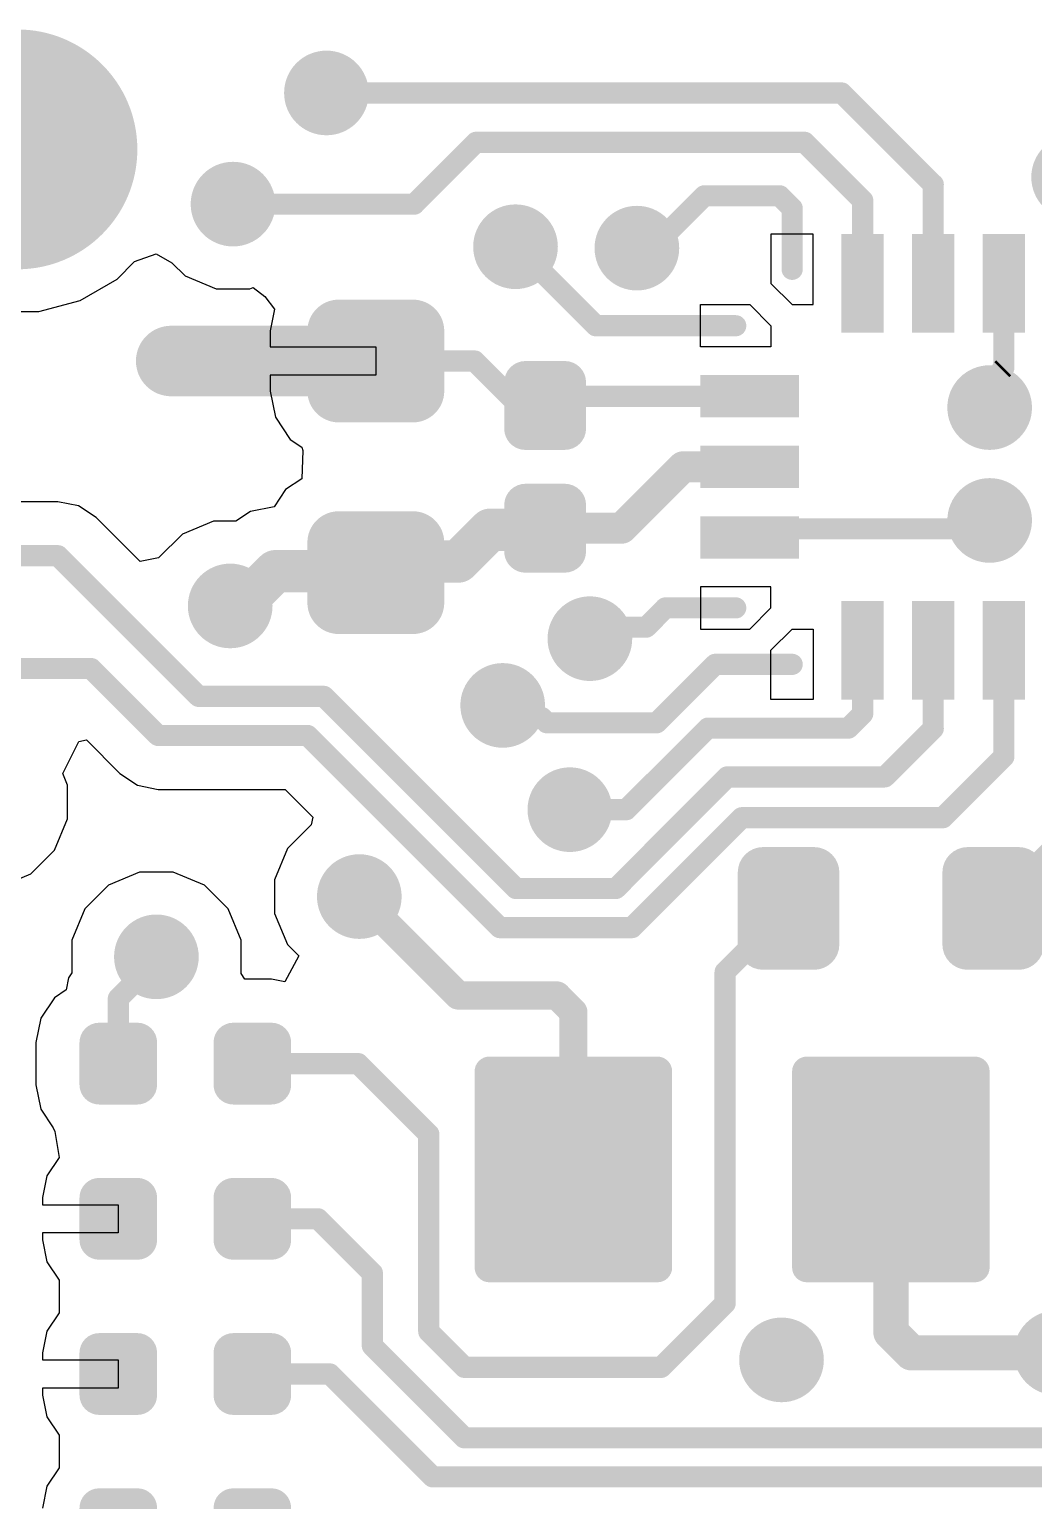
# Model space of a CAD drawing. Header units: inches. Extents: x 0.3 to 40.7, y 0.3 to 25.1.
# Drawn here: x 24.4 to 31.51, y 14.53 to 24.96 of the extents above; entities that cross this region are included whole.
import ezdxf

# ---------------------------------------------------------------- set-up
doc = ezdxf.new("R2010")
doc.units = ezdxf.units.IN
for name, color, linetype in [('Pad Holes', 156, 'Continuous'), ('TOP', 1, 'Continuous'), ('Via Holes', 16, 'Continuous')]:
    doc.layers.add(name, color=color, linetype=linetype)

# ---------------------------------------------------------------- blocks, each defined once
blk = doc.blocks.new('CAP_0603_3453')
at = {"layer": 'TOP'}
h = blk.add_hatch(color=1, dxfattribs=at)
edge = h.paths.add_edge_path()
edge.add_arc((-0.537, -0.263), 0.222, 270, 360)
edge.add_line((-0.315, -0.263), (-0.315, 0.263))
edge.add_arc((-0.537, 0.263), 0.222, 0, 90)
edge.add_line((-0.537, 0.485), (-0.963, 0.485))
edge.add_arc((-0.963, 0.263), 0.222, 90, 180)
edge.add_line((-1.185, 0.263), (-1.185, -0.263))
edge.add_arc((-0.963, -0.263), 0.222, 180, 270)
edge.add_line((-0.963, -0.485), (-0.537, -0.485))
h = blk.add_hatch(color=1, dxfattribs=at)
edge = h.paths.add_edge_path()
edge.add_arc((0.537, 0.263), 0.222, 90, 180)
edge.add_line((0.315, 0.263), (0.315, -0.263))
edge.add_arc((0.537, -0.263), 0.222, 180, 270)
edge.add_line((0.537, -0.485), (0.963, -0.485))
edge.add_arc((0.963, -0.263), 0.222, 270, 360)
edge.add_line((1.185, -0.263), (1.185, 0.263))
edge.add_arc((0.963, 0.263), 0.222, 0, 90)
edge.add_line((0.963, 0.485), (0.537, 0.485))
blk = doc.blocks.new('CAP_0402_3454')
at = {"layer": 'TOP'}
h = blk.add_hatch(color=1, dxfattribs=at)
edge = h.paths.add_edge_path()
edge.add_arc((-0.271, -0.139), 0.151, 270, 360)
edge.add_line((-0.12, -0.139), (-0.12, 0.139))
edge.add_arc((-0.271, 0.139), 0.151, 0, 90)
edge.add_line((-0.271, 0.29), (-0.599, 0.29))
edge.add_arc((-0.599, 0.139), 0.151, 90, 180)
edge.add_line((-0.75, 0.139), (-0.75, -0.139))
edge.add_arc((-0.599, -0.139), 0.151, 180, 270)
edge.add_line((-0.599, -0.29), (-0.271, -0.29))
h = blk.add_hatch(color=1, dxfattribs=at)
edge = h.paths.add_edge_path()
edge.add_arc((0.271, 0.139), 0.151, 90, 180)
edge.add_line((0.12, 0.139), (0.12, -0.139))
edge.add_arc((0.271, -0.139), 0.151, 180, 270)
edge.add_line((0.271, -0.29), (0.599, -0.29))
edge.add_arc((0.599, -0.139), 0.151, 270, 360)
edge.add_line((0.75, -0.139), (0.75, 0.139))
edge.add_arc((0.599, 0.139), 0.151, 0, 90)
edge.add_line((0.599, 0.29), (0.271, 0.29))
blk = doc.blocks.new('RES_0402_3455')
at = {"layer": 'TOP'}
h = blk.add_hatch(color=1, dxfattribs=at)
edge = h.paths.add_edge_path()
edge.add_arc((-0.34, -0.15), 0.14, 270, 360)
edge.add_line((-0.2, -0.15), (-0.2, 0.15))
edge.add_arc((-0.34, 0.15), 0.14, 0, 90)
edge.add_line((-0.34, 0.29), (-0.61, 0.29))
edge.add_arc((-0.61, 0.15), 0.14, 90, 180)
edge.add_line((-0.75, 0.15), (-0.75, -0.15))
edge.add_arc((-0.61, -0.15), 0.14, 180, 270)
edge.add_line((-0.61, -0.29), (-0.34, -0.29))
h = blk.add_hatch(color=1, dxfattribs=at)
edge = h.paths.add_edge_path()
edge.add_arc((0.34, 0.15), 0.14, 90, 180)
edge.add_line((0.2, 0.15), (0.2, -0.15))
edge.add_arc((0.34, -0.15), 0.14, 180, 270)
edge.add_line((0.34, -0.29), (0.61, -0.29))
edge.add_arc((0.61, -0.15), 0.14, 270, 360)
edge.add_line((0.75, -0.15), (0.75, 0.15))
edge.add_arc((0.61, 0.15), 0.14, 0, 90)
edge.add_line((0.61, 0.29), (0.34, 0.29))
blk = doc.blocks.new('RES_0402_3457')
at = {"layer": 'TOP'}
h = blk.add_hatch(color=1, dxfattribs=at)
edge = h.paths.add_edge_path()
edge.add_arc((-0.34, -0.15), 0.14, 270, 360)
edge.add_line((-0.2, -0.15), (-0.2, 0.15))
edge.add_arc((-0.34, 0.15), 0.14, 0, 90)
edge.add_line((-0.34, 0.29), (-0.61, 0.29))
edge.add_arc((-0.61, 0.15), 0.14, 90, 180)
edge.add_line((-0.75, 0.15), (-0.75, -0.15))
edge.add_arc((-0.61, -0.15), 0.14, 180, 270)
edge.add_line((-0.61, -0.29), (-0.34, -0.29))
h = blk.add_hatch(color=1, dxfattribs=at)
edge = h.paths.add_edge_path()
edge.add_arc((0.34, 0.15), 0.14, 90, 180)
edge.add_line((0.2, 0.15), (0.2, -0.15))
edge.add_arc((0.34, -0.15), 0.14, 180, 270)
edge.add_line((0.34, -0.29), (0.61, -0.29))
edge.add_arc((0.61, -0.15), 0.14, 270, 360)
edge.add_line((0.75, -0.15), (0.75, 0.15))
edge.add_arc((0.61, 0.15), 0.14, 0, 90)
edge.add_line((0.61, 0.29), (0.34, 0.29))
blk = doc.blocks.new('RES_0402_3459')
at = {"layer": 'TOP'}
h = blk.add_hatch(color=1, dxfattribs=at)
edge = h.paths.add_edge_path()
edge.add_arc((-0.34, -0.15), 0.14, 270, 360)
edge.add_line((-0.2, -0.15), (-0.2, 0.15))
edge.add_arc((-0.34, 0.15), 0.14, 0, 90)
edge.add_line((-0.34, 0.29), (-0.61, 0.29))
edge.add_arc((-0.61, 0.15), 0.14, 90, 180)
edge.add_line((-0.75, 0.15), (-0.75, -0.15))
edge.add_arc((-0.61, -0.15), 0.14, 180, 270)
edge.add_line((-0.61, -0.29), (-0.34, -0.29))
h = blk.add_hatch(color=1, dxfattribs=at)
edge = h.paths.add_edge_path()
edge.add_arc((0.34, 0.15), 0.14, 90, 180)
edge.add_line((0.2, 0.15), (0.2, -0.15))
edge.add_arc((0.34, -0.15), 0.14, 180, 270)
edge.add_line((0.34, -0.29), (0.61, -0.29))
edge.add_arc((0.61, -0.15), 0.14, 270, 360)
edge.add_line((0.75, -0.15), (0.75, 0.15))
edge.add_arc((0.61, 0.15), 0.14, 0, 90)
edge.add_line((0.61, 0.29), (0.34, 0.29))
blk = doc.blocks.new('UFQFPN20_3461')
at = {"layer": 'TOP'}
for points in [[(-0.65, 1.65), (-0.35, 1.65), (-0.35, 0.95), (-0.65, 0.95)], [(-0.15, 1.65), (0.15, 1.65), (0.15, 0.95), (-0.15, 0.95)], [(0.35, 1.65), (0.65, 1.65), (0.65, 0.95), (0.35, 0.95)], [(-1.65, 0.35), (-1.65, 0.65), (-0.95, 0.65), (-0.95, 0.35)], [(0.95, 0.35), (0.95, 0.65), (1.65, 0.65), (1.65, 0.35)], [(-1.65, -0.15), (-1.65, 0.15), (-0.95, 0.15), (-0.95, -0.15)], [(0.95, -0.15), (0.95, 0.15), (1.65, 0.15), (1.65, -0.15)], [(-1.65, -0.65), (-1.65, -0.35), (-0.95, -0.35), (-0.95, -0.65)], [(0.95, -0.65), (0.95, -0.35), (1.65, -0.35), (1.65, -0.65)], [(-0.65, -0.95), (-0.35, -0.95), (-0.35, -1.65), (-0.65, -1.65)], [(-0.15, -0.95), (0.15, -0.95), (0.15, -1.65), (-0.15, -1.65)], [(0.35, -0.95), (0.65, -0.95), (0.65, -1.65), (0.35, -1.65)]]:
    blk.add_hatch(color=1, dxfattribs=at).paths.add_polyline_path(points)
for p, q in [((-1.15, 1.65), (-1.15, 1.3)), ((-0.85, 1.65), (-1.15, 1.65)), ((-0.85, 1.15), (-0.85, 1.65)), ((0.85, 1.15), (0.85, 1.65)), ((0.85, 1.65), (1.15, 1.65)), ((1.15, 1.65), (1.15, 1.3)), ((-1.15, 1.3), (-1, 1.15)), ((1.15, 1.3), (1, 1.15)), ((-1.65, 0.85), (-1.65, 1.15)), ((-1.65, 1.15), (-1.3, 1.15)), ((-1.3, 1.15), (-1.15, 1)), ((-1, 1.15), (-0.85, 1.15)), ((1, 1.15), (0.85, 1.15)), ((1.15, 1), (1.3, 1.15)), ((1.3, 1.15), (1.65, 1.15)), ((1.65, 1.15), (1.65, 0.85)), ((-1.15, 1), (-1.15, 0.85)), ((1.15, 0.85), (1.15, 1)), ((-1.15, 0.85), (-1.65, 0.85)), ((1.65, 0.85), (1.15, 0.85)), ((-1.15, -0.85), (-1.65, -0.85)), ((-1.65, -0.85), (-1.65, -1.15)), ((-1.15, -1), (-1.15, -0.85)), ((1.15, -0.85), (1.65, -0.85)), ((1.15, -1), (1.15, -0.85)), ((1.65, -0.85), (1.65, -1.15)), ((-1.3, -1.15), (-1.15, -1)), ((1.3, -1.15), (1.15, -1)), ((-1.65, -1.15), (-1.3, -1.15)), ((-1.15, -1.3), (-1, -1.15)), ((-1, -1.15), (-0.85, -1.15)), ((-0.85, -1.15), (-0.85, -1.65)), ((0.85, -1.65), (0.85, -1.15)), ((0.85, -1.15), (1, -1.15)), ((1, -1.15), (1.15, -1.3)), ((1.65, -1.15), (1.3, -1.15)), ((-1.15, -1.65), (-1.15, -1.3)), ((1.15, -1.3), (1.15, -1.65)), ((-0.85, -1.65), (-1.15, -1.65)), ((1.15, -1.65), (0.85, -1.65))]:
    blk.add_line(p, q, dxfattribs=at)
blk = doc.blocks.new('LEDC1608X80N_AK_3469')
at = {"layer": 'TOP'}
h = blk.add_hatch(color=1, dxfattribs=at)
edge = h.paths.add_edge_path()
edge.add_arc((-0.545, -0.255), 0.18, 270, 360)
edge.add_line((-0.365, -0.255), (-0.365, 0.255))
edge.add_arc((-0.545, 0.255), 0.18, 0, 90)
edge.add_line((-0.545, 0.435), (-0.905, 0.435))
edge.add_arc((-0.905, 0.255), 0.18, 90, 180)
edge.add_line((-1.085, 0.255), (-1.085, -0.255))
edge.add_arc((-0.905, -0.255), 0.18, 180, 270)
edge.add_line((-0.905, -0.435), (-0.545, -0.435))
h = blk.add_hatch(color=1, dxfattribs=at)
edge = h.paths.add_edge_path()
edge.add_arc((0.545, 0.255), 0.18, 90, 180)
edge.add_line((0.365, 0.255), (0.365, -0.255))
edge.add_arc((0.545, -0.255), 0.18, 180, 270)
edge.add_line((0.545, -0.435), (0.905, -0.435))
edge.add_arc((0.905, -0.255), 0.18, 270, 360)
edge.add_line((1.085, -0.255), (1.085, 0.255))
edge.add_arc((0.905, 0.255), 0.18, 0, 90)
edge.add_line((0.905, 0.435), (0.545, 0.435))
blk = doc.blocks.new('TS42_3470')
at = {"layer": 'TOP'}
h = blk.add_hatch(color=1, dxfattribs=at)
edge = h.paths.add_edge_path()
edge.add_arc((-3.505, 1.655), 0.105, 270, 360)
edge.add_line((-3.4, 1.655), (-3.4, 2.845))
edge.add_arc((-3.505, 2.845), 0.105, 0, 90)
edge.add_line((-3.505, 2.95), (-4.895, 2.95))
edge.add_arc((-4.895, 2.845), 0.105, 90, 180)
edge.add_line((-5, 2.845), (-5, 1.655))
edge.add_arc((-4.895, 1.655), 0.105, 180, 270)
edge.add_line((-4.895, 1.55), (-3.505, 1.55))
h = blk.add_hatch(color=1, dxfattribs=at)
edge = h.paths.add_edge_path()
edge.add_arc((4.895, 1.655), 0.105, 270, 360)
edge.add_line((5, 1.655), (5, 2.845))
edge.add_arc((4.895, 2.845), 0.105, 0, 90)
edge.add_line((4.895, 2.95), (3.505, 2.95))
edge.add_arc((3.505, 2.845), 0.105, 90, 180)
edge.add_line((3.4, 2.845), (3.4, 1.655))
edge.add_arc((3.505, 1.655), 0.105, 180, 270)
edge.add_line((3.505, 1.55), (4.895, 1.55))
h = blk.add_hatch(color=1, dxfattribs=at)
edge = h.paths.add_edge_path()
edge.add_arc((4.895, -0.595), 0.105, 270, 360)
edge.add_line((5, -0.595), (5, 0.595))
edge.add_arc((4.895, 0.595), 0.105, 0, 90)
edge.add_line((4.895, 0.7), (3.505, 0.7))
edge.add_arc((3.505, 0.595), 0.105, 90, 180)
edge.add_line((3.4, 0.595), (3.4, -0.595))
edge.add_arc((3.505, -0.595), 0.105, 180, 270)
edge.add_line((3.505, -0.7), (4.895, -0.7))
h = blk.add_hatch(color=1, dxfattribs=at)
edge = h.paths.add_edge_path()
edge.add_arc((-3.505, -2.845), 0.105, 270, 360)
edge.add_line((-3.4, -2.845), (-3.4, -1.655))
edge.add_arc((-3.505, -1.655), 0.105, 0, 90)
edge.add_line((-3.505, -1.55), (-4.895, -1.55))
edge.add_arc((-4.895, -1.655), 0.105, 90, 180)
edge.add_line((-5, -1.655), (-5, -2.845))
edge.add_arc((-4.895, -2.845), 0.105, 180, 270)
edge.add_line((-4.895, -2.95), (-3.505, -2.95))
h = blk.add_hatch(color=1, dxfattribs=at)
edge = h.paths.add_edge_path()
edge.add_arc((4.895, -2.845), 0.105, 270, 360)
edge.add_line((5, -2.845), (5, -1.655))
edge.add_arc((4.895, -1.655), 0.105, 0, 90)
edge.add_line((4.895, -1.55), (3.505, -1.55))
edge.add_arc((3.505, -1.655), 0.105, 90, 180)
edge.add_line((3.4, -1.655), (3.4, -2.845))
edge.add_arc((3.505, -2.845), 0.105, 180, 270)
edge.add_line((3.505, -2.95), (4.895, -2.95))
blk = doc.blocks.new('PIN_HEADER_2_54___VERT__1_4POS_F_________1_3471')
at = {"layer": 'Pad Holes'}
h = blk.add_hatch(color=7, dxfattribs=at)
edge = h.paths.add_edge_path()
edge.add_arc((-3.81, 0), 0.5, 0, 360)
h = blk.add_hatch(color=7, dxfattribs=at)
edge = h.paths.add_edge_path()
edge.add_arc((-1.27, 0), 0.5, 0, 360)
h = blk.add_hatch(color=7, dxfattribs=at)
edge = h.paths.add_edge_path()
edge.add_arc((1.27, 0), 0.5, 0, 360)
h = blk.add_hatch(color=7, dxfattribs=at)
edge = h.paths.add_edge_path()
edge.add_arc((3.81, 0), 0.5, 0, 360)
at = {"layer": 'TOP'}
h = blk.add_hatch(color=1, dxfattribs=at)
edge = h.paths.add_edge_path()
edge.add_arc((-3.81, 0), 0.85, 0, 360)
h = blk.add_hatch(color=1, dxfattribs=at)
edge = h.paths.add_edge_path()
edge.add_arc((-1.27, 0), 0.85, 0, 360)
h = blk.add_hatch(color=1, dxfattribs=at)
edge = h.paths.add_edge_path()
edge.add_arc((1.27, 0), 0.85, 0, 360)
h = blk.add_hatch(color=1, dxfattribs=at)
edge = h.paths.add_edge_path()
edge.add_arc((3.81, 0), 0.85, 0, 360)
blk = doc.blocks.new('RES_0402_3479')
at = {"layer": 'TOP'}
h = blk.add_hatch(color=1, dxfattribs=at)
edge = h.paths.add_edge_path()
edge.add_arc((-0.34, -0.15), 0.14, 270, 360)
edge.add_line((-0.2, -0.15), (-0.2, 0.15))
edge.add_arc((-0.34, 0.15), 0.14, 0, 90)
edge.add_line((-0.34, 0.29), (-0.61, 0.29))
edge.add_arc((-0.61, 0.15), 0.14, 90, 180)
edge.add_line((-0.75, 0.15), (-0.75, -0.15))
edge.add_arc((-0.61, -0.15), 0.14, 180, 270)
edge.add_line((-0.61, -0.29), (-0.34, -0.29))
h = blk.add_hatch(color=1, dxfattribs=at)
edge = h.paths.add_edge_path()
edge.add_arc((0.34, 0.15), 0.14, 90, 180)
edge.add_line((0.2, 0.15), (0.2, -0.15))
edge.add_arc((0.34, -0.15), 0.14, 180, 270)
edge.add_line((0.34, -0.29), (0.61, -0.29))
edge.add_arc((0.61, -0.15), 0.14, 270, 360)
edge.add_line((0.75, -0.15), (0.75, 0.15))
edge.add_arc((0.61, 0.15), 0.14, 0, 90)
edge.add_line((0.61, 0.29), (0.34, 0.29))

msp = doc.modelspace()

# ---------------------------------------------------------------- hatches: boundary and pattern name
at = {"layer": 'TOP'}
h = msp.add_hatch(color=1, dxfattribs=at)
edge = h.paths.add_edge_path()
edge.add_arc((26.5, 24.51), 0.3, 0, 360)
h = msp.add_hatch(color=1, dxfattribs=at)
edge = h.paths.add_edge_path()
edge.add_arc((31.795, 23.913), 0.3, 0, 360)
h = msp.add_hatch(color=1, dxfattribs=at)
edge = h.paths.add_edge_path()
edge.add_arc((25.838, 23.722), 0.3, 0, 360)
h = msp.add_hatch(color=1, dxfattribs=at)
edge = h.paths.add_edge_path()
edge.add_arc((27.84, 23.42), 0.3, 0, 360)
h = msp.add_hatch(color=1, dxfattribs=at)
edge = h.paths.add_edge_path()
edge.add_arc((28.7, 23.41), 0.3, 0, 360)
h = msp.add_hatch(color=1, dxfattribs=at)
edge = h.paths.add_edge_path()
edge.add_arc((31.2, 22.28), 0.3, 0, 360)
h = msp.add_hatch(color=1, dxfattribs=at)
edge = h.paths.add_edge_path()
edge.add_arc((31.2, 21.48), 0.3, 0, 360)
h = msp.add_hatch(color=1, dxfattribs=at)
edge = h.paths.add_edge_path()
edge.add_arc((25.818, 20.874), 0.3, 0, 360)
h = msp.add_hatch(color=1, dxfattribs=at)
edge = h.paths.add_edge_path()
edge.add_arc((28.367, 20.642), 0.3, 0, 360)
h = msp.add_hatch(color=1, dxfattribs=at)
edge = h.paths.add_edge_path()
edge.add_arc((27.749, 20.169), 0.3, 0, 360)
h = msp.add_hatch(color=1, dxfattribs=at)
edge = h.paths.add_edge_path()
edge.add_arc((28.225, 19.43), 0.3, 0, 360)
h = msp.add_hatch(color=1, dxfattribs=at)
edge = h.paths.add_edge_path()
edge.add_arc((26.733, 18.814), 0.3, 0, 360)
h = msp.add_hatch(color=1, dxfattribs=at)
edge = h.paths.add_edge_path()
edge.add_arc((25.295, 18.387), 0.3, 0, 360)
h = msp.add_hatch(color=1, dxfattribs=at)
edge = h.paths.add_edge_path()
edge.add_arc((31.672, 15.58), 0.3, 0, 360)
h = msp.add_hatch(color=1, dxfattribs=at)
edge = h.paths.add_edge_path()
edge.add_arc((29.725, 15.53), 0.3, 0, 360)
at = {"layer": 'Via Holes'}
h = msp.add_hatch(color=7, dxfattribs=at)
edge = h.paths.add_edge_path()
edge.add_arc((26.5, 24.51), 0.15, 0, 360)
h = msp.add_hatch(color=7, dxfattribs=at)
edge = h.paths.add_edge_path()
edge.add_arc((25.838, 23.722), 0.15, 0, 360)
h = msp.add_hatch(color=7, dxfattribs=at)
edge = h.paths.add_edge_path()
edge.add_arc((27.84, 23.42), 0.15, 0, 360)
h = msp.add_hatch(color=7, dxfattribs=at)
edge = h.paths.add_edge_path()
edge.add_arc((28.7, 23.41), 0.15, 0, 360)
h = msp.add_hatch(color=7, dxfattribs=at)
edge = h.paths.add_edge_path()
edge.add_arc((31.2, 22.28), 0.15, 0, 360)
h = msp.add_hatch(color=7, dxfattribs=at)
edge = h.paths.add_edge_path()
edge.add_arc((31.2, 21.48), 0.15, 0, 360)
h = msp.add_hatch(color=7, dxfattribs=at)
edge = h.paths.add_edge_path()
edge.add_arc((25.818, 20.874), 0.15, 0, 360)
h = msp.add_hatch(color=7, dxfattribs=at)
edge = h.paths.add_edge_path()
edge.add_arc((28.367, 20.642), 0.15, 0, 360)
h = msp.add_hatch(color=7, dxfattribs=at)
edge = h.paths.add_edge_path()
edge.add_arc((27.749, 20.169), 0.15, 0, 360)
h = msp.add_hatch(color=7, dxfattribs=at)
edge = h.paths.add_edge_path()
edge.add_arc((28.225, 19.43), 0.15, 0, 360)
h = msp.add_hatch(color=7, dxfattribs=at)
edge = h.paths.add_edge_path()
edge.add_arc((26.733, 18.814), 0.15, 0, 360)
h = msp.add_hatch(color=7, dxfattribs=at)
edge = h.paths.add_edge_path()
edge.add_arc((25.295, 18.387), 0.15, 0, 360)
h = msp.add_hatch(color=7, dxfattribs=at)
edge = h.paths.add_edge_path()
edge.add_arc((29.725, 15.53), 0.15, 0, 360)

# ---------------------------------------------------------------- linework, layer by layer
at = {"layer": 'TOP'}
for p, q in [((25.141, 23.315), (25.293, 23.369)), ((25.293, 23.369), (25.405, 23.306)), ((25.016, 23.19), (25.141, 23.315)), ((25.405, 23.306), (25.498, 23.213)), ((24.754, 23.038), (25.016, 23.19)), ((25.498, 23.213), (25.719, 23.122)), ((25.719, 23.122), (25.957, 23.122)), ((25.957, 23.122), (25.98, 23.131)), ((25.98, 23.131), (26.063, 23.067)), ((26.063, 23.067), (26.132, 22.978)), ((24.159, 22.96), (24.461, 22.96)), ((24.461, 22.96), (24.754, 23.038)), ((26.132, 22.978), (26.102, 22.823)), ((26.102, 22.823), (26.102, 22.71)), ((26.102, 22.71), (26.85, 22.71)), ((26.85, 22.71), (26.85, 22.51)), ((26.85, 22.51), (26.102, 22.51)), ((26.102, 22.51), (26.102, 22.397)), ((26.102, 22.397), (26.139, 22.211)), ((26.139, 22.211), (26.244, 22.054)), ((26.244, 22.054), (26.326, 21.999)), ((26.333, 21.975), (26.325, 21.775)), ((26.326, 21.999), (26.333, 21.975)), ((26.211, 21.699), (26.129, 21.577)), ((26.325, 21.775), (26.211, 21.699)), ((24.597, 21.612), (23.491, 21.612)), ((24.744, 21.583), (24.597, 21.612)), ((24.868, 21.5), (24.744, 21.583)), ((25.18, 21.188), (24.868, 21.5)), ((25.962, 21.544), (25.858, 21.474)), ((26.129, 21.577), (25.962, 21.544)), ((25.479, 21.383), (25.31, 21.214)), ((25.699, 21.474), (25.479, 21.383)), ((25.858, 21.474), (25.699, 21.474)), ((25.31, 21.214), (25.18, 21.188)), ((24.746, 19.914), (24.799, 19.924)), ((24.799, 19.924), (25.037, 19.686)), ((24.631, 19.687), (24.746, 19.914)), ((24.666, 19.603), (24.631, 19.687)), ((25.037, 19.686), (25.161, 19.603)), ((24.666, 19.365), (24.666, 19.603)), ((25.161, 19.603), (25.307, 19.574)), ((25.307, 19.574), (26.208, 19.574)), ((26.208, 19.574), (26.404, 19.378)), ((24.574, 19.144), (24.666, 19.365)), ((26.393, 19.323), (26.224, 19.154)), ((26.404, 19.378), (26.393, 19.323)), ((24.405, 18.975), (24.574, 19.144)), ((26.224, 19.154), (26.133, 18.933)), ((25.176, 18.987), (24.955, 18.896)), ((25.415, 18.987), (25.176, 18.987)), ((25.635, 18.896), (25.415, 18.987)), ((24.185, 18.884), (24.405, 18.975)), ((24.955, 18.896), (24.787, 18.727)), ((25.804, 18.727), (25.635, 18.896)), ((26.133, 18.933), (26.133, 18.695)), ((24.787, 18.727), (24.695, 18.506)), ((25.895, 18.506), (25.804, 18.727)), ((26.133, 18.695), (26.224, 18.474)), ((24.695, 18.506), (24.695, 18.273)), ((25.895, 18.268), (25.895, 18.506)), ((26.224, 18.474), (26.304, 18.394)), ((26.304, 18.394), (26.206, 18.21)), ((24.695, 18.273), (24.672, 18.238)), ((25.921, 18.229), (25.895, 18.268)), ((24.655, 18.152), (24.573, 18.097)), ((24.672, 18.238), (24.655, 18.152)), ((26.11, 18.229), (25.921, 18.229)), ((26.206, 18.21), (26.11, 18.229)), ((24.573, 18.097), (24.476, 17.952)), ((24.476, 17.952), (24.441, 17.78)), ((24.441, 17.78), (24.441, 17.48)), ((24.441, 17.48), (24.476, 17.308)), ((24.476, 17.308), (24.564, 17.176)), ((24.564, 17.176), (24.575, 17.149)), ((24.575, 17.149), (24.606, 16.964)), ((24.606, 16.964), (24.519, 16.834)), ((24.519, 16.834), (24.488, 16.68)), ((24.488, 16.68), (24.488, 16.63)), ((24.488, 16.63), (25.025, 16.63)), ((25.025, 16.63), (25.025, 16.43)), ((25.025, 16.43), (24.488, 16.43)), ((24.488, 16.43), (24.488, 16.38)), ((24.488, 16.38), (24.519, 16.226)), ((24.519, 16.226), (24.606, 16.096)), ((24.606, 16.096), (24.606, 15.864)), ((24.606, 15.864), (24.519, 15.734)), ((24.519, 15.734), (24.488, 15.58)), ((24.488, 15.58), (24.488, 15.53)), ((24.488, 15.53), (25.025, 15.53)), ((25.025, 15.53), (25.025, 15.33)), ((25.025, 15.33), (24.488, 15.33)), ((24.488, 15.33), (24.488, 15.28)), ((24.488, 15.28), (24.519, 15.126)), ((24.519, 15.126), (24.606, 14.996)), ((24.606, 14.996), (24.606, 14.764)), ((24.606, 14.764), (24.519, 14.634)), ((24.519, 14.634), (24.488, 14.48))]:
    msp.add_line(p, q, dxfattribs=at)
for points, const_width in [([(26.5, 24.51), (30.151, 24.51)], 0.15), ([(30.151, 24.51), (30.8, 23.861)], 0.15), ([(27.122, 23.722), (27.56, 24.16)], 0.15), ([(27.56, 24.16), (29.888, 24.16)], 0.15), ([(29.888, 24.16), (30.3, 23.748)], 0.15), ([(30.8, 23.16), (30.8, 23.861)], 0.15), ([(25.838, 23.722), (27.122, 23.722)], 0.15), ([(28.808, 23.41), (29.178, 23.781)], 0.15), ([(29.178, 23.781), (29.712, 23.781)], 0.15), ([(29.712, 23.781), (29.8, 23.693)], 0.15), ([(30.3, 23.16), (30.3, 23.748)], 0.15), ([(29.8, 23.26), (29.8, 23.693)], 0.15), ([(27.85, 23.42), (28.41, 22.86)], 0.15), ([(28.7, 23.41), (28.808, 23.41)], 0.15), ([(31.3, 22.562), (31.3, 23.16)], 0.15), ([(25.4, 22.61), (26.85, 22.61)], 0.5), ([(28.41, 22.86), (29.4, 22.86)], 0.15), ([(26.85, 22.61), (27.55, 22.61)], 0.15), ([(27.55, 22.61), (27.865, 22.295)], 0.15), ([(31.286, 22.548), (31.3, 22.562)], 0.15), ([(31.286, 22.366), (31.286, 22.548)], 0.15), ([(28.05, 22.295), (28.115, 22.36)], 0.15), ([(28.115, 22.36), (29.5, 22.36)], 0.15), ([(31.2, 22.28), (31.286, 22.366)], 0.15), ([(27.865, 22.295), (28.05, 22.295)], 0.15), ([(28.592, 21.425), (29.027, 21.86)], 0.22), ([(29.027, 21.86), (29.5, 21.86)], 0.22), ([(27.435, 21.189), (27.66, 21.414)], 0.3), ([(27.66, 21.414), (28.039, 21.414)], 0.3), ([(28.05, 21.425), (28.592, 21.425)], 0.22), ([(29.5, 21.36), (29.56, 21.42)], 0.15), ([(29.56, 21.42), (31.14, 21.42)], 0.15), ([(31.14, 21.42), (31.2, 21.48)], 0.15), ([(23.025, 21.23), (24.597, 21.23)], 0.15), ([(24.597, 21.23), (25.594, 20.233)], 0.15), ([(26.521, 21.12), (26.531, 21.13)], 0.3), ([(26.531, 21.13), (26.584, 21.13)], 0.3), ([(26.584, 21.13), (26.852, 20.862)], 0.3), ([(26.852, 20.862), (27.128, 21.137)], 0.3), ([(27.128, 21.137), (27.18, 21.189)], 0.3), ([(27.18, 21.189), (27.435, 21.189)], 0.3), ([(25.892, 20.874), (26.138, 21.12)], 0.3), ([(26.138, 21.12), (26.521, 21.12)], 0.3), ([(26.85, 21.11), (26.852, 21.108)], 0.3), ([(26.852, 20.862), (26.852, 21.108)], 0.3), ([(25.818, 20.874), (25.892, 20.874)], 0.3), ([(28.767, 20.724), (28.902, 20.86)], 0.15), ([(28.902, 20.86), (29.4, 20.86)], 0.15), ([(28.367, 20.642), (28.449, 20.724)], 0.15), ([(28.449, 20.724), (28.767, 20.724)], 0.15), ([(30.3, 20.11), (30.3, 20.56)], 0.15), ([(30.8, 20.005), (30.8, 20.56)], 0.15), ([(31.3, 19.805), (31.3, 20.56)], 0.15), ([(23.025, 20.43), (24.833, 20.43)], 0.15), ([(24.833, 20.43), (25.307, 19.956)], 0.15), ([(28.841, 20.046), (29.255, 20.46)], 0.15), ([(29.255, 20.46), (29.8, 20.46)], 0.15), ([(25.594, 20.233), (26.481, 20.233)], 0.15), ([(26.481, 20.233), (27.843, 18.871)], 0.15), ([(27.749, 20.169), (27.835, 20.083)], 0.15), ([(27.835, 20.083), (28.025, 20.083)], 0.15), ([(28.025, 20.083), (28.062, 20.046)], 0.15), ([(30.198, 20.008), (30.3, 20.11)], 0.15), ([(25.307, 19.956), (26.367, 19.956)], 0.15), ([(26.367, 19.956), (27.728, 18.594)], 0.15), ([(28.062, 20.046), (28.841, 20.046)], 0.15), ([(28.625, 19.43), (29.203, 20.008)], 0.15), ([(29.203, 20.008), (30.198, 20.008)], 0.15), ([(30.457, 19.662), (30.8, 20.005)], 0.15), ([(30.868, 19.373), (31.3, 19.805)], 0.15), ([(28.936, 19.258), (29.34, 19.662)], 0.15), ([(29.34, 19.662), (30.457, 19.662)], 0.15), ([(28.225, 19.43), (28.625, 19.43)], 0.15), ([(29.213, 19.143), (29.443, 19.373)], 0.15), ([(29.443, 19.373), (30.868, 19.373)], 0.15), ([(28.551, 18.871), (28.936, 19.257)], 0.15), ([(28.936, 19.257), (28.936, 19.258)], 0.15), ([(31.225, 18.73), (31.8, 19.305)], 0.15), ([(28.665, 18.594), (29.213, 19.142)], 0.15), ([(29.213, 19.142), (29.213, 19.143)], 0.15), ([(26.741, 18.806), (27.434, 18.113)], 0.2), ([(27.843, 18.871), (28.551, 18.871)], 0.15), ([(29.325, 18.28), (29.775, 18.73)], 0.15), ([(27.728, 18.594), (28.665, 18.594)], 0.15), ([(25.295, 18.362), (25.295, 18.387)], 0.15), ([(25.025, 18.092), (25.295, 18.362)], 0.15), ([(29.325, 15.93), (29.325, 18.28)], 0.15), ([(25.025, 17.63), (25.025, 18.092)], 0.15), ([(27.434, 18.113), (28.133, 18.113)], 0.2), ([(28.133, 18.113), (28.25, 17.995)], 0.2), ([(28.25, 16.88), (28.25, 17.995)], 0.2), ([(25.975, 17.63), (26.725, 17.63)], 0.15), ([(26.725, 17.63), (27.225, 17.13)], 0.15), ([(27.225, 15.73), (27.225, 17.13)], 0.15), ([(30.5, 15.726), (30.5, 16.88)], 0.25), ([(25.975, 16.53), (26.441, 16.53)], 0.15), ([(26.441, 16.53), (26.825, 16.146)], 0.15), ([(26.825, 15.63), (26.825, 16.146)], 0.15), ([(28.872, 15.477), (29.325, 15.93)], 0.15), ([(30.5, 15.726), (30.646, 15.58)], 0.25), ([(27.225, 15.73), (27.478, 15.477)], 0.15), ([(26.825, 15.63), (27.477, 14.978)], 0.15), ([(30.646, 15.58), (31.672, 15.58)], 0.25), ([(27.478, 15.477), (28.872, 15.477)], 0.15), ([(25.975, 15.43), (26.525, 15.43)], 0.15), ([(26.525, 15.43), (27.254, 14.701)], 0.15), ([(27.477, 14.978), (31.78, 14.978)], 0.15), ([(27.254, 14.701), (32.36, 14.701)], 0.15)]:
    msp.add_lwpolyline(points, dxfattribs=dict(at, const_width=const_width))
for points, const_width in [([(26.463, 24.51, 1), (26.538, 24.51, 1)], 0.075), ([(30.113, 24.51, 1), (30.188, 24.51, 1)], 0.075), ([(30.113, 24.51, 1), (30.188, 24.51, 1)], 0.075), ([(27.523, 24.16, 1), (27.598, 24.16, 1)], 0.075), ([(27.523, 24.16, 1), (27.598, 24.16, 1)], 0.075), ([(29.851, 24.16, 1), (29.926, 24.16, 1)], 0.075), ([(29.851, 24.16, 1), (29.926, 24.16, 1)], 0.075), ([(30.763, 23.861, 1), (30.838, 23.861, 1)], 0.075), ([(30.763, 23.861, 1), (30.838, 23.861, 1)], 0.075), ([(25.801, 23.722, 1), (25.876, 23.722, 1)], 0.075), ([(27.085, 23.722, 1), (27.16, 23.722, 1)], 0.075), ([(27.085, 23.722, 1), (27.16, 23.722, 1)], 0.075), ([(29.141, 23.781, 1), (29.216, 23.781, 1)], 0.075), ([(29.141, 23.781, 1), (29.216, 23.781, 1)], 0.075), ([(29.675, 23.781, 1), (29.75, 23.781, 1)], 0.075), ([(29.675, 23.781, 1), (29.75, 23.781, 1)], 0.075), ([(30.263, 23.748, 1), (30.338, 23.748, 1)], 0.075), ([(30.263, 23.748, 1), (30.338, 23.748, 1)], 0.075), ([(29.763, 23.693, 1), (29.838, 23.693, 1)], 0.075), ([(29.763, 23.693, 1), (29.838, 23.693, 1)], 0.075), ([(27.812, 23.42, 1), (27.887, 23.42, 1)], 0.075), ([(28.663, 23.41, 1), (28.738, 23.41, 1)], 0.075), ([(28.77, 23.41, 1), (28.845, 23.41, 1)], 0.075), ([(28.77, 23.41, 1), (28.845, 23.41, 1)], 0.075), ([(29.763, 23.26, 1), (29.838, 23.26, 1)], 0.075), ([(30.263, 23.16, 1), (30.338, 23.16, 1)], 0.075), ([(30.763, 23.16, 1), (30.838, 23.16, 1)], 0.075), ([(31.263, 23.16, 1), (31.338, 23.16, 1)], 0.075), ([(25.275, 22.61, 1), (25.525, 22.61, 1)], 0.25), ([(26.725, 22.61, 1), (26.975, 22.61, 1)], 0.25), ([(28.372, 22.86, 1), (28.447, 22.86, 1)], 0.075), ([(28.372, 22.86, 1), (28.447, 22.86, 1)], 0.075), ([(29.363, 22.86, 1), (29.438, 22.86, 1)], 0.075), ([(26.813, 22.61, 1), (26.888, 22.61, 1)], 0.075), ([(27.513, 22.61, 1), (27.588, 22.61, 1)], 0.075), ([(27.513, 22.61, 1), (27.588, 22.61, 1)], 0.075), ([(31.263, 22.562, 1), (31.338, 22.562, 1)], 0.075), ([(31.263, 22.562, 1), (31.338, 22.562, 1)], 0.075), ([(31.249, 22.548, 1), (31.324, 22.548, 1)], 0.075), ([(31.249, 22.548, 1), (31.324, 22.548, 1)], 0.075), ([(28.078, 22.36, 1), (28.153, 22.36, 1)], 0.075), ([(28.078, 22.36, 1), (28.153, 22.36, 1)], 0.075), ([(29.463, 22.36, 1), (29.538, 22.36, 1)], 0.075), ([(31.249, 22.366, 1), (31.324, 22.366, 1)], 0.075), ([(31.249, 22.366, 1), (31.324, 22.366, 1)], 0.075), ([(27.828, 22.295, 1), (27.903, 22.295, 1)], 0.075), ([(27.828, 22.295, 1), (27.903, 22.295, 1)], 0.075), ([(28.013, 22.295, 1), (28.088, 22.295, 1)], 0.075), ([(28.013, 22.295, 1), (28.088, 22.295, 1)], 0.075), ([(31.163, 22.28, 1), (31.238, 22.28, 1)], 0.075), ([(28.972, 21.86, 1), (29.082, 21.86, 1)], 0.11), ([(28.972, 21.86, 1), (29.082, 21.86, 1)], 0.11), ([(29.445, 21.86, 1), (29.555, 21.86, 1)], 0.11), ([(27.585, 21.414, 1), (27.735, 21.414, 1)], 0.15), ([(27.585, 21.414, 1), (27.735, 21.414, 1)], 0.15), ([(27.964, 21.414, 1), (28.114, 21.414, 1)], 0.15), ([(27.995, 21.425, 1), (28.105, 21.425, 1)], 0.11), ([(28.537, 21.425, 1), (28.647, 21.425, 1)], 0.11), ([(28.537, 21.425, 1), (28.647, 21.425, 1)], 0.11), ([(29.523, 21.42, 1), (29.598, 21.42, 1)], 0.075), ([(29.523, 21.42, 1), (29.598, 21.42, 1)], 0.075), ([(31.103, 21.42, 1), (31.178, 21.42, 1)], 0.075), ([(31.103, 21.42, 1), (31.178, 21.42, 1)], 0.075), ([(31.163, 21.48, 1), (31.238, 21.48, 1)], 0.075), ([(29.463, 21.36, 1), (29.538, 21.36, 1)], 0.075), ([(24.56, 21.23, 1), (24.635, 21.23, 1)], 0.075), ([(24.56, 21.23, 1), (24.635, 21.23, 1)], 0.075), ([(26.456, 21.13, 1), (26.606, 21.13, 1)], 0.15), ([(26.456, 21.13, 1), (26.606, 21.13, 1)], 0.15), ([(26.509, 21.13, 1), (26.659, 21.13, 1)], 0.15), ([(26.509, 21.13, 1), (26.659, 21.13, 1)], 0.15), ([(27.053, 21.137, 1), (27.203, 21.137, 1)], 0.15), ([(27.053, 21.137, 1), (27.203, 21.137, 1)], 0.15), ([(27.105, 21.189, 1), (27.255, 21.189, 1)], 0.15), ([(27.105, 21.189, 1), (27.255, 21.189, 1)], 0.15), ([(27.36, 21.189, 1), (27.51, 21.189, 1)], 0.15), ([(27.36, 21.189, 1), (27.51, 21.189, 1)], 0.15), ([(26.063, 21.12, 1), (26.213, 21.12, 1)], 0.15), ([(26.063, 21.12, 1), (26.213, 21.12, 1)], 0.15), ([(26.446, 21.12, 1), (26.596, 21.12, 1)], 0.15), ([(26.446, 21.12, 1), (26.596, 21.12, 1)], 0.15), ([(26.775, 21.11, 1), (26.925, 21.11, 1)], 0.15), ([(26.777, 21.108, 1), (26.927, 21.108, 1)], 0.15), ([(26.777, 21.108, 1), (26.927, 21.108, 1)], 0.15), ([(25.743, 20.874, 1), (25.893, 20.874, 1)], 0.15), ([(25.817, 20.874, 1), (25.967, 20.874, 1)], 0.15), ([(25.817, 20.874, 1), (25.967, 20.874, 1)], 0.15), ([(26.777, 20.862, 1), (26.927, 20.862, 1)], 0.15), ([(26.777, 20.862, 1), (26.927, 20.862, 1)], 0.15), ([(26.777, 20.862, 1), (26.927, 20.862, 1)], 0.15), ([(28.865, 20.86, 1), (28.94, 20.86, 1)], 0.075), ([(28.865, 20.86, 1), (28.94, 20.86, 1)], 0.075), ([(29.363, 20.86, 1), (29.438, 20.86, 1)], 0.075), ([(28.411, 20.724, 1), (28.486, 20.724, 1)], 0.075), ([(28.411, 20.724, 1), (28.486, 20.724, 1)], 0.075), ([(28.729, 20.724, 1), (28.804, 20.724, 1)], 0.075), ([(28.729, 20.724, 1), (28.804, 20.724, 1)], 0.075), ([(28.329, 20.642, 1), (28.404, 20.642, 1)], 0.075), ([(30.263, 20.56, 1), (30.338, 20.56, 1)], 0.075), ([(30.763, 20.56, 1), (30.838, 20.56, 1)], 0.075), ([(31.263, 20.56, 1), (31.338, 20.56, 1)], 0.075), ([(24.796, 20.43, 1), (24.871, 20.43, 1)], 0.075), ([(24.796, 20.43, 1), (24.871, 20.43, 1)], 0.075), ([(29.218, 20.46, 1), (29.293, 20.46, 1)], 0.075), ([(29.218, 20.46, 1), (29.293, 20.46, 1)], 0.075), ([(29.763, 20.46, 1), (29.838, 20.46, 1)], 0.075), ([(25.557, 20.233, 1), (25.632, 20.233, 1)], 0.075), ([(25.557, 20.233, 1), (25.632, 20.233, 1)], 0.075), ([(26.444, 20.233, 1), (26.519, 20.233, 1)], 0.075), ([(26.444, 20.233, 1), (26.519, 20.233, 1)], 0.075), ([(27.712, 20.169, 1), (27.787, 20.169, 1)], 0.075), ([(27.798, 20.083, 1), (27.873, 20.083, 1)], 0.075), ([(27.798, 20.083, 1), (27.873, 20.083, 1)], 0.075), ([(27.988, 20.083, 1), (28.063, 20.083, 1)], 0.075), ([(27.988, 20.083, 1), (28.063, 20.083, 1)], 0.075), ([(30.263, 20.11, 1), (30.338, 20.11, 1)], 0.075), ([(30.263, 20.11, 1), (30.338, 20.11, 1)], 0.075), ([(25.27, 19.956, 1), (25.345, 19.956, 1)], 0.075), ([(25.27, 19.956, 1), (25.345, 19.956, 1)], 0.075), ([(26.329, 19.956, 1), (26.404, 19.956, 1)], 0.075), ([(26.329, 19.956, 1), (26.404, 19.956, 1)], 0.075), ([(28.024, 20.046, 1), (28.099, 20.046, 1)], 0.075), ([(28.024, 20.046, 1), (28.099, 20.046, 1)], 0.075), ([(28.803, 20.046, 1), (28.878, 20.046, 1)], 0.075), ([(28.803, 20.046, 1), (28.878, 20.046, 1)], 0.075), ([(29.166, 20.008, 1), (29.241, 20.008, 1)], 0.075), ([(29.166, 20.008, 1), (29.241, 20.008, 1)], 0.075), ([(30.161, 20.008, 1), (30.236, 20.008, 1)], 0.075), ([(30.161, 20.008, 1), (30.236, 20.008, 1)], 0.075), ([(30.763, 20.005, 1), (30.838, 20.005, 1)], 0.075), ([(30.763, 20.005, 1), (30.838, 20.005, 1)], 0.075), ([(31.263, 19.805, 1), (31.338, 19.805, 1)], 0.075), ([(31.263, 19.805, 1), (31.338, 19.805, 1)], 0.075), ([(29.302, 19.662, 1), (29.377, 19.662, 1)], 0.075), ([(29.302, 19.662, 1), (29.377, 19.662, 1)], 0.075), ([(30.419, 19.662, 1), (30.494, 19.662, 1)], 0.075), ([(30.419, 19.662, 1), (30.494, 19.662, 1)], 0.075), ([(28.188, 19.43, 1), (28.263, 19.43, 1)], 0.075), ([(28.588, 19.43, 1), (28.663, 19.43, 1)], 0.075), ([(28.588, 19.43, 1), (28.663, 19.43, 1)], 0.075), ([(29.406, 19.373, 1), (29.481, 19.373, 1)], 0.075), ([(29.406, 19.373, 1), (29.481, 19.373, 1)], 0.075), ([(30.831, 19.373, 1), (30.906, 19.373, 1)], 0.075), ([(30.831, 19.373, 1), (30.906, 19.373, 1)], 0.075), ([(28.898, 19.258, 1), (28.973, 19.258, 1)], 0.075), ([(28.898, 19.258, 1), (28.973, 19.258, 1)], 0.075), ([(28.898, 19.257, 1), (28.973, 19.257, 1)], 0.075), ([(28.898, 19.257, 1), (28.973, 19.257, 1)], 0.075), ([(29.175, 19.143, 1), (29.25, 19.143, 1)], 0.075), ([(29.175, 19.143, 1), (29.25, 19.143, 1)], 0.075), ([(29.175, 19.142, 1), (29.25, 19.142, 1)], 0.075), ([(29.175, 19.142, 1), (29.25, 19.142, 1)], 0.075), ([(26.691, 18.806, 1), (26.791, 18.806, 1)], 0.1), ([(27.806, 18.871, 1), (27.881, 18.871, 1)], 0.075), ([(27.806, 18.871, 1), (27.881, 18.871, 1)], 0.075), ([(28.513, 18.871, 1), (28.588, 18.871, 1)], 0.075), ([(28.513, 18.871, 1), (28.588, 18.871, 1)], 0.075), ([(29.737, 18.73, 1), (29.812, 18.73, 1)], 0.075), ([(31.188, 18.73, 1), (31.263, 18.73, 1)], 0.075), ([(27.691, 18.594, 1), (27.766, 18.594, 1)], 0.075), ([(27.691, 18.594, 1), (27.766, 18.594, 1)], 0.075), ([(28.628, 18.594, 1), (28.703, 18.594, 1)], 0.075), ([(28.628, 18.594, 1), (28.703, 18.594, 1)], 0.075), ([(25.258, 18.387, 1), (25.333, 18.387, 1)], 0.075), ([(25.258, 18.362, 1), (25.333, 18.362, 1)], 0.075), ([(25.258, 18.362, 1), (25.333, 18.362, 1)], 0.075), ([(29.288, 18.28, 1), (29.363, 18.28, 1)], 0.075), ([(29.288, 18.28, 1), (29.363, 18.28, 1)], 0.075), ([(24.988, 18.092, 1), (25.063, 18.092, 1)], 0.075), ([(24.988, 18.092, 1), (25.063, 18.092, 1)], 0.075), ([(27.384, 18.113, 1), (27.484, 18.113, 1)], 0.1), ([(27.384, 18.113, 1), (27.484, 18.113, 1)], 0.1), ([(28.083, 18.113, 1), (28.183, 18.113, 1)], 0.1), ([(28.083, 18.113, 1), (28.183, 18.113, 1)], 0.1), ([(28.2, 17.995, 1), (28.3, 17.995, 1)], 0.1), ([(28.2, 17.995, 1), (28.3, 17.995, 1)], 0.1), ([(24.988, 17.63, 1), (25.063, 17.63, 1)], 0.075), ([(25.938, 17.63, 1), (26.013, 17.63, 1)], 0.075), ([(26.688, 17.63, 1), (26.763, 17.63, 1)], 0.075), ([(26.688, 17.63, 1), (26.763, 17.63, 1)], 0.075), ([(27.188, 17.13, 1), (27.263, 17.13, 1)], 0.075), ([(27.188, 17.13, 1), (27.263, 17.13, 1)], 0.075), ([(30.438, 16.88, 1), (30.563, 16.88, 1)], 0.125), ([(28.2, 16.88, 1), (28.3, 16.88, 1)], 0.1), ([(25.938, 16.53, 1), (26.013, 16.53, 1)], 0.075), ([(26.403, 16.53, 1), (26.478, 16.53, 1)], 0.075), ([(26.403, 16.53, 1), (26.478, 16.53, 1)], 0.075), ([(26.788, 16.146, 1), (26.863, 16.146, 1)], 0.075), ([(26.788, 16.146, 1), (26.863, 16.146, 1)], 0.075), ([(29.288, 15.93, 1), (29.363, 15.93, 1)], 0.075), ([(29.288, 15.93, 1), (29.363, 15.93, 1)], 0.075), ([(30.438, 15.726, 1), (30.563, 15.726, 1)], 0.125), ([(30.438, 15.726, 1), (30.563, 15.726, 1)], 0.125), ([(27.188, 15.73, 1), (27.263, 15.73, 1)], 0.075), ([(27.188, 15.73, 1), (27.263, 15.73, 1)], 0.075), ([(26.788, 15.63, 1), (26.863, 15.63, 1)], 0.075), ([(26.788, 15.63, 1), (26.863, 15.63, 1)], 0.075), ([(30.584, 15.58, 1), (30.709, 15.58, 1)], 0.125), ([(30.584, 15.58, 1), (30.709, 15.58, 1)], 0.125), ([(27.441, 15.477, 1), (27.516, 15.477, 1)], 0.075), ([(27.441, 15.477, 1), (27.516, 15.477, 1)], 0.075), ([(28.834, 15.477, 1), (28.909, 15.477, 1)], 0.075), ([(28.834, 15.477, 1), (28.909, 15.477, 1)], 0.075), ([(25.938, 15.43, 1), (26.013, 15.43, 1)], 0.075), ([(26.488, 15.43, 1), (26.563, 15.43, 1)], 0.075), ([(26.488, 15.43, 1), (26.563, 15.43, 1)], 0.075), ([(27.439, 14.978, 1), (27.514, 14.978, 1)], 0.075), ([(27.439, 14.978, 1), (27.514, 14.978, 1)], 0.075), ([(27.216, 14.701, 1), (27.291, 14.701, 1)], 0.075), ([(27.216, 14.701, 1), (27.291, 14.701, 1)], 0.075)]:
    msp.add_lwpolyline(points, format="xyb", close=True, dxfattribs=dict(at, const_width=const_width))

# ---------------------------------------------------------------- block references
for name, p in [('PIN_HEADER_2_54___VERT__1_4POS_F_________1_3471', (20.5, 24.11)), ('UFQFPN20_3461', (30.8, 21.86)), ('LEDC1608X80N_AK_3469', (30.5, 18.73)), ('RES_0402_3479', (25.5, 17.63)), ('RES_0402_3457', (25.5, 16.53)), ('RES_0402_3459', (25.5, 15.43)), ('RES_0402_3455', (25.5, 14.33))]:
    msp.add_blockref(name, p)
for name, p, rotation in [('CAP_0603_3453', (26.85, 21.86), 90), ('CAP_0402_3454', (28.05, 21.86), 270), ('TS42_3470', (30.5, 12.68), 90)]:
    msp.add_blockref(name, p, dxfattribs=dict(rotation=rotation))

doc.saveas('drawing.dxf')
